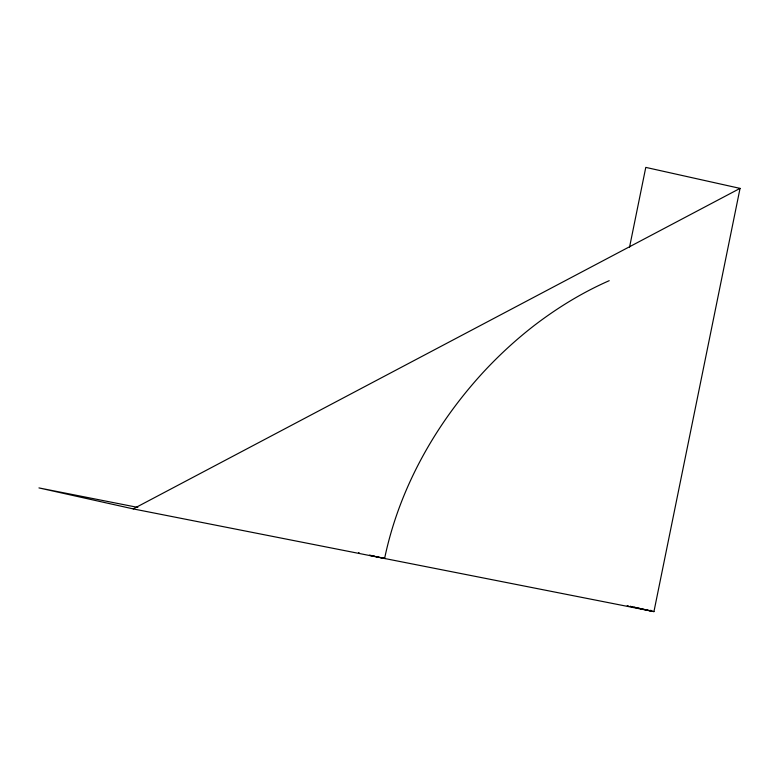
<?xml version="1.0" encoding="UTF-8"?>
<svg xmlns="http://www.w3.org/2000/svg" width="779" height="779" viewBox="0 0 779 779"><rect width="100%" height="100%" fill="white"/><g stroke="black" fill="none" stroke-linecap="round" stroke-linejoin="round"><path stroke-width="1.17" d="M628.244 605.692L627.212 605.75M629.529 247.264L645.781 167.388L740.05 188.382L653.941 611.612L133.219 508.901L38.95 487.917L137.854 507.421M650.007 610.366L650.932 610.97L651.059 610.366M650.426 610.882L650.533 610.366M133.219 508.901L740.05 188.382M609.217 280.683C582.556 292.388 557.589 307.666 534.472 325.33A422.705 367.152 -77.4 0 0 483.477 372.031C435.334 424.321 399.16 488.589 384.602 558.485L380.094 557.482M369.918 555.446L385.274 558.524L383.385 558.095M629.987 606.344L632.256 606.851M633.902 607.182L650.932 610.97M630.377 606.364L653.941 611.612M369.509 555.125L371.544 555.573M372.566 555.807L374.913 556.323M376.091 556.586L379.091 557.258M358.554 552.662L359.187 552.808"/></g></svg>
